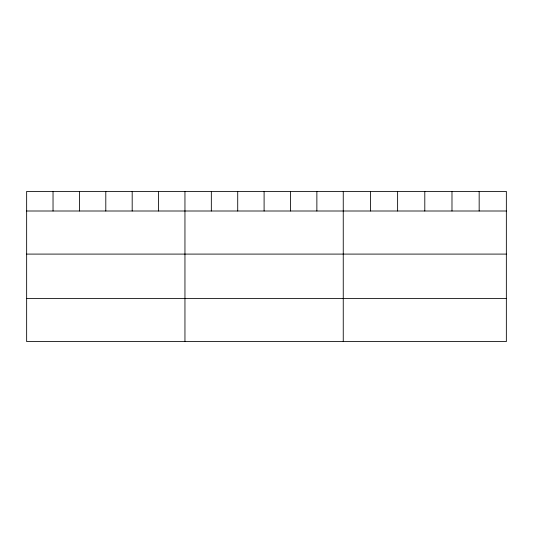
<?xml version="1.0" encoding="UTF-8"?>
<svg xmlns="http://www.w3.org/2000/svg" width="533" height="533" viewBox="0 0 533 533"><rect width="100%" height="100%" fill="white"/><g stroke="black" fill="none" stroke-linecap="round" stroke-linejoin="round"><path stroke-width="0.8" d="M506.35 211.001L506.35 341.593L26.65 341.593L26.65 191.407L506.35 191.407L506.35 211.001L26.65 211.001M26.65 254.094L506.35 254.094M26.65 298.5L506.35 298.5M479.167 191.407L479.167 211.001M451.984 191.407L451.984 211.001M424.801 191.407L424.801 211.001M397.618 191.407L397.618 211.001M370.435 191.407L370.435 211.001M343.252 191.407L343.252 341.593M316.869 191.407L316.869 211.001M290.485 191.407L290.485 211.001M264.101 191.407L264.101 211.001M237.718 191.407L237.718 211.001M211.334 191.407L211.334 211.001M184.951 191.407L184.951 341.593M158.567 191.407L158.567 211.001M132.184 191.407L132.184 211.001M105.801 191.407L105.801 211.001M79.417 191.407L79.417 211.001M53.033 191.407L53.033 211.001"/></g></svg>
